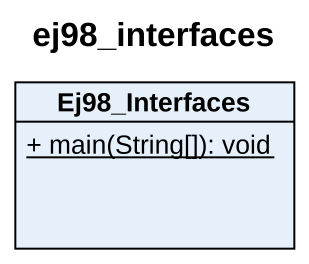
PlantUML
@startuml
title ej98_interfaces
hide circle
hide empty members
skinparam classAttributeIconSize 0
class Ej98_Interfaces {
  {static} + main(String[]): void
}
@enduml
